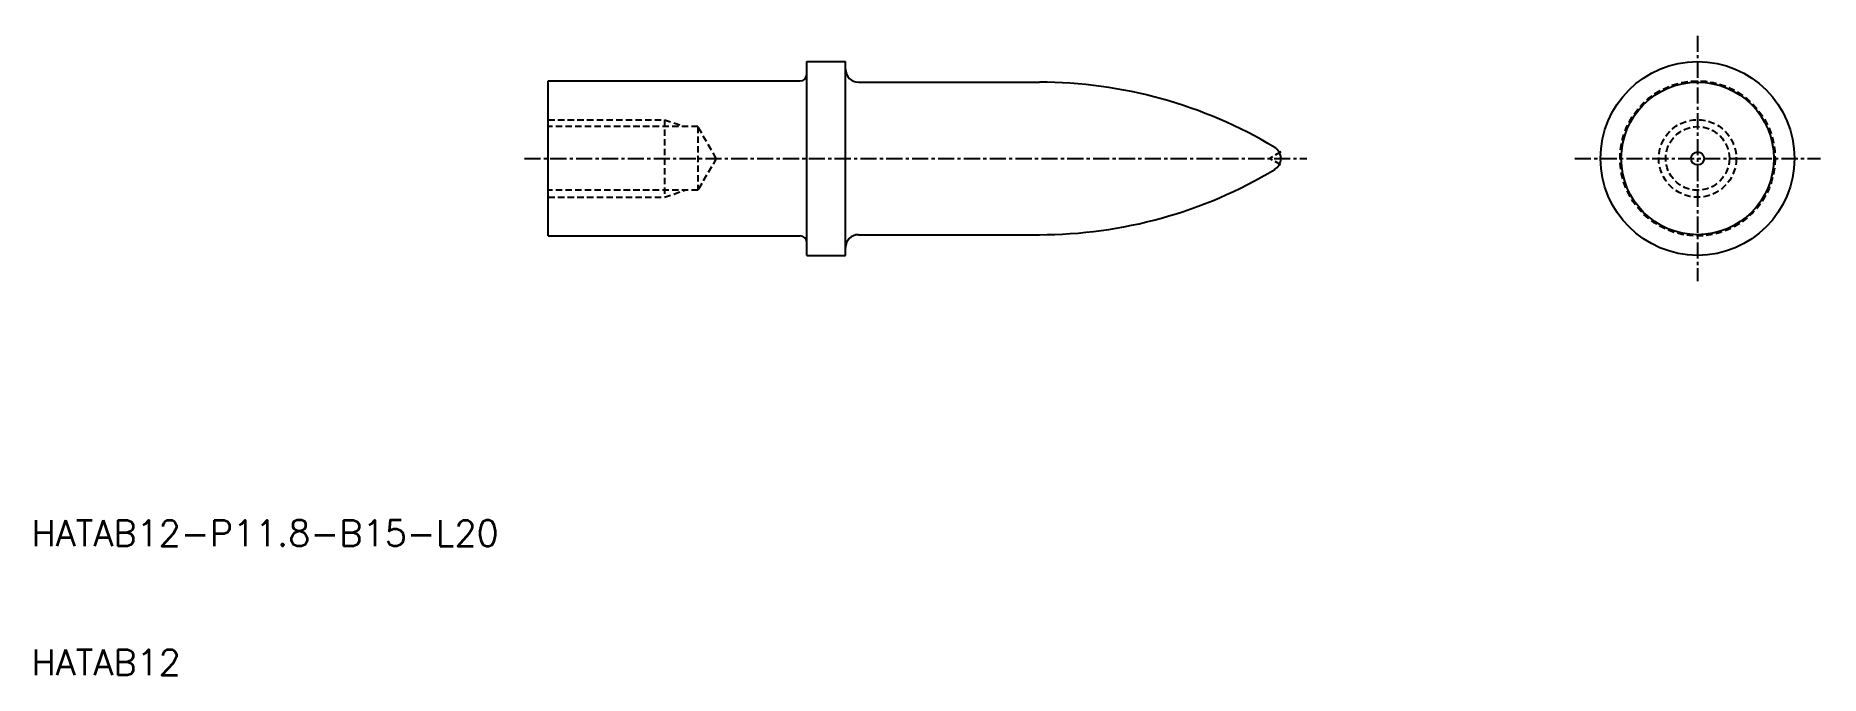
# Model space of a CAD drawing. Extents: x 10 to 148, y 10 to 60.
import ezdxf

# ---------------------------------------------------------------- set-up
doc = ezdxf.new("R2010")
doc.units = 0
doc.linetypes.add('CENTER', pattern=[2, 1.25, -0.25, 0.25, -0.25])
doc.linetypes.add('DASHED', pattern=[0.75, 0.5, -0.25])
doc.layers.get('0').update_dxf_attribs({"linetype": 'CONTINUOUS'})
doc.layers.add('CENTER', color=1, linetype='CENTER')
doc.styles.get("Standard").update_dxf_attribs({"font": 'txt.shx'})

msp = doc.modelspace()

# ---------------------------------------------------------------- linework, layer by layer
at = {"color": 7, "linetype": 'CONTINUOUS'}
for p, q in [((70, 42.5), (70, 57.5)), ((70, 57.5), (73, 57.5)), ((73, 42.5), (73, 57.5)), ((50, 44), (50, 56)), ((50, 56), (69.5, 56)), ((74, 55.9), (88, 55.9)), ((50, 44), (69.5, 44)), ((74, 44.1), (88, 44.1)), ((70, 42.5), (73, 42.5))]:
    msp.add_line(p, q, dxfattribs=at)
at = {"color": 3, "linetype": 'DASHED'}
for p, q in [((50, 53), (59, 53)), ((59, 53), (59, 47)), ((59, 53), (60.56, 52.46)), ((61.58, 52.46), (50, 52.46)), ((63, 50), (61.58, 52.46)), ((61.58, 52.46), (61.58, 47.54)), ((63, 50), (61.58, 47.54)), ((106.69, 50.5), (105.83, 50)), ((106.69, 49.5), (105.83, 50)), ((61.58, 47.54), (50, 47.54)), ((50, 47), (59, 47)), ((59, 47), (60.56, 47.54))]:
    msp.add_line(p, q, dxfattribs=at)
at = {"color": 7, "linetype": 'CONTINUOUS'}
for radius in [7.5, 5.9, 0.5]:
    msp.add_circle((138.93, 50), radius, dxfattribs=at)
at = {"color": 3, "linetype": 'DASHED'}
for radius in [6, 3, 2.46]:
    msp.add_circle((138.93, 50), radius, dxfattribs=at)
at = {"color": 7, "linetype": 'CONTINUOUS'}
for centre, radius, start, end in [((74, 56.9), 1, 180, 270), ((69.5, 56.5), 0.5, 270, 0), ((88, 20.5), 35.4, 59.0435, 90), ((105.69, 50), 1, 300.9565, 59.0435), ((88, 79.5), 35.4, 270, 300.9565), ((69.5, 43.5), 0.5, 0, 90), ((74, 43.1), 1, 90, 180)]:
    msp.add_arc(centre, radius, start, end, dxfattribs=at)
at = {"layer": 'CENTER', "color": 1, "linetype": 'CENTER'}
for p, q in [((138.93, 59.5), (138.93, 40.5)), ((48.16, 50), (108.69, 50)), ((129.43, 50), (148.43, 50))]:
    msp.add_line(p, q, dxfattribs=at)

# ---------------------------------------------------------------- texts
at = {"color": 7, "linetype": 'CONTINUOUS'}
for s, p in [('HATAB12-P11.8-B15-L20', (10, 20)), ('HATAB12  ', (10, 10))]:
    msp.add_text(s, height=2, dxfattribs=at).set_placement(p)

doc.saveas('drawing.dxf')
